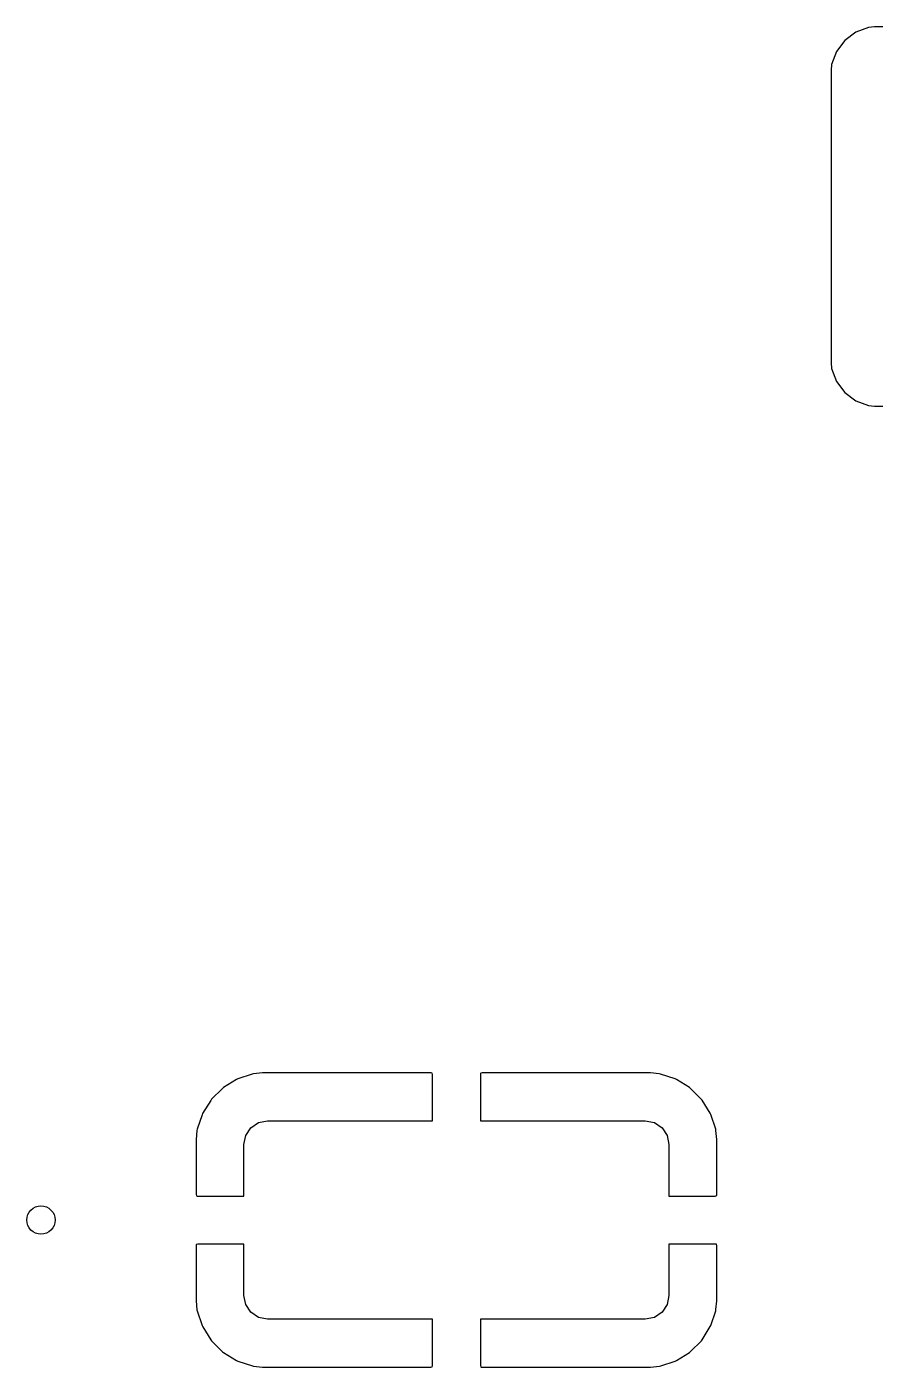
# Model space of a CAD drawing. Extents: x 1.82 to 8.48, y -4.98 to -0.82.
# Drawn here: x 3.847 to 4.201, y -2.173 to -1.614 of the extents above; entities that cross this region are included whole.
import ezdxf

# ---------------------------------------------------------------- set-up
doc = ezdxf.new("R2010")
doc.units = 0
doc.header["$MEASUREMENT"] = 0
doc.layers.add('BLACK', color=7, linetype='CONTINUOUS')

msp = doc.modelspace()

# ---------------------------------------------------------------- linework, layer by layer
at = {"layer": 'BLACK', "linetype": 'CONTINUOUS'}
for p, q in [((4.19841, -1.6141), (4.19304, -1.61612)), ((4.20086, -1.61384), (4.19841, -1.6141)), ((4.32276, -1.61384), (4.20086, -1.61384)), ((4.18845, -1.61956), (4.18502, -1.62415)), ((4.19304, -1.61612), (4.18845, -1.61956)), ((4.18502, -1.62415), (4.183, -1.62952)), ((4.183, -1.62952), (4.18274, -1.63196)), ((4.18274, -1.63196), (4.18274, -1.75386)), ((4.18274, -1.75386), (4.183, -1.75631)), ((4.183, -1.75631), (4.18502, -1.76168)), ((4.18502, -1.76168), (4.18845, -1.76627)), ((4.18845, -1.76627), (4.19304, -1.76971)), ((4.19304, -1.76971), (4.19841, -1.77172)), ((4.19841, -1.77172), (4.20086, -1.77199)), ((4.20086, -1.77199), (4.29372, -1.77199)), ((3.94143, -2.0504), (3.93536, -2.05242)), ((3.94196, -2.05029), (3.94143, -2.0504)), ((3.94572, -2.0499), (3.94196, -2.05029)), ((3.94598, -2.04988), (3.94572, -2.0499)), ((4.01604, -2.04988), (3.94598, -2.04988)), ((4.01634, -2.04995), (4.01604, -2.04988)), ((4.0164, -2.05), (4.01634, -2.04995)), ((4.01657, -2.0506), (4.0164, -2.05)), ((4.03664, -2.05011), (4.03657, -2.05042)), ((4.03657, -2.05042), (4.03657, -2.06988)), ((4.03669, -2.05006), (4.03664, -2.05011)), ((4.03729, -2.04988), (4.03669, -2.05006)), ((4.10717, -2.04988), (4.03729, -2.04988)), ((4.10742, -2.04989), (4.10717, -2.04988)), ((4.11114, -2.05028), (4.10742, -2.04989)), ((4.11166, -2.05039), (4.11114, -2.05028)), ((4.11774, -2.0524), (4.11166, -2.05039)), ((3.92942, -2.05603), (3.92897, -2.05638)), ((3.93484, -2.05267), (3.92942, -2.05603)), ((3.93536, -2.05242), (3.93484, -2.05267)), ((4.01657, -2.06988), (4.01657, -2.0506)), ((4.11826, -2.05264), (4.11774, -2.0524)), ((4.12369, -2.05599), (4.11826, -2.05264)), ((4.12414, -2.05635), (4.12369, -2.05599)), ((3.9241, -2.06135), (3.92076, -2.06678)), ((3.92446, -2.0609), (3.9241, -2.06135)), ((3.92897, -2.05638), (3.92446, -2.0609)), ((4.12866, -2.06086), (4.12414, -2.05635)), ((4.12901, -2.06131), (4.12866, -2.06086)), ((4.13237, -2.06673), (4.12901, -2.06131)), ((3.92076, -2.06678), (3.92051, -2.0673)), ((4.13261, -2.06725), (4.13237, -2.06673)), ((4.13464, -2.07332), (4.13261, -2.06725)), ((3.92051, -2.0673), (3.9185, -2.07337)), ((3.93874, -2.07596), (3.94087, -2.07276)), ((3.94087, -2.07276), (3.94407, -2.07063)), ((3.94407, -2.07063), (3.94783, -2.06988)), ((3.94783, -2.06988), (4.01657, -2.06988)), ((4.03657, -2.06988), (4.10531, -2.06988)), ((4.10531, -2.06988), (4.10908, -2.07063)), ((4.10908, -2.07063), (4.11227, -2.07276)), ((4.11227, -2.07276), (4.11441, -2.07596)), ((3.91801, -2.07762), (3.91799, -2.07787)), ((3.91799, -2.07787), (3.91799, -2.10051)), ((3.91839, -2.0739), (3.91801, -2.07762)), ((3.9185, -2.07337), (3.91839, -2.0739)), ((3.93799, -2.07972), (3.93874, -2.07596)), ((4.11441, -2.07596), (4.11516, -2.07972)), ((4.13475, -2.07385), (4.13464, -2.07332)), ((4.13514, -2.07761), (4.13475, -2.07385)), ((4.13516, -2.07787), (4.13514, -2.07761)), ((4.13516, -2.10069), (4.13516, -2.07787)), ((3.93799, -2.10122), (3.93799, -2.07972)), ((4.11516, -2.07972), (4.11516, -2.10122)), ((3.91799, -2.10051), (3.91817, -2.10111)), ((4.13509, -2.10099), (4.13516, -2.10069)), ((3.91817, -2.10111), (3.91822, -2.10115)), ((3.91822, -2.10115), (3.91853, -2.10122)), ((3.91853, -2.10122), (3.93799, -2.10122)), ((4.11516, -2.10122), (4.13444, -2.10122)), ((4.13444, -2.10122), (4.13504, -2.10104)), ((4.13504, -2.10104), (4.13509, -2.10099)), ((3.91806, -2.12145), (3.91799, -2.12175)), ((3.91799, -2.12175), (3.91799, -2.14457)), ((3.91811, -2.1214), (3.91806, -2.12145)), ((3.91871, -2.12122), (3.91811, -2.1214)), ((3.93799, -2.12122), (3.91871, -2.12122)), ((3.93799, -2.14272), (3.93799, -2.12122)), ((4.13462, -2.12122), (4.11516, -2.12122)), ((4.11516, -2.12122), (4.11516, -2.14272)), ((4.13493, -2.12129), (4.13462, -2.12122)), ((4.13498, -2.12133), (4.13493, -2.12129)), ((4.13516, -2.12193), (4.13498, -2.12133)), ((4.13516, -2.14457), (4.13516, -2.12193)), ((3.91799, -2.14457), (3.91801, -2.14483)), ((3.91801, -2.14483), (3.9184, -2.14859)), ((3.93874, -2.14648), (3.93799, -2.14272)), ((4.11516, -2.14272), (4.11441, -2.14648)), ((4.13476, -2.14854), (4.13514, -2.14483)), ((4.13514, -2.14483), (4.13516, -2.14457)), ((3.9184, -2.14859), (3.91851, -2.14912)), ((3.91851, -2.14912), (3.92053, -2.15519)), ((3.94087, -2.14968), (3.93874, -2.14648)), ((3.94407, -2.15181), (3.94087, -2.14968)), ((4.11227, -2.14968), (4.10908, -2.15181)), ((4.11441, -2.14648), (4.11227, -2.14968)), ((4.13264, -2.15514), (4.13465, -2.14907)), ((4.13465, -2.14907), (4.13476, -2.14854)), ((3.92053, -2.15519), (3.92078, -2.15571)), ((3.92078, -2.15571), (3.92414, -2.16113)), ((3.94783, -2.15256), (3.94407, -2.15181)), ((4.01657, -2.15256), (3.94783, -2.15256)), ((4.01657, -2.17203), (4.01657, -2.15256)), ((4.10531, -2.15256), (4.03657, -2.15256)), ((4.03657, -2.15256), (4.03657, -2.17185)), ((4.10908, -2.15181), (4.10531, -2.15256)), ((4.12905, -2.16109), (4.13239, -2.15566)), ((4.13239, -2.15566), (4.13264, -2.15514)), ((3.92414, -2.16113), (3.92449, -2.16158)), ((3.92449, -2.16158), (3.92901, -2.16609)), ((4.12418, -2.16606), (4.12869, -2.16154)), ((4.12869, -2.16154), (4.12905, -2.16109)), ((3.92901, -2.16609), (3.92946, -2.16645)), ((3.92946, -2.16645), (3.93489, -2.1698)), ((4.11831, -2.16977), (4.12373, -2.16641)), ((4.12373, -2.16641), (4.12418, -2.16606)), ((3.93489, -2.1698), (3.93541, -2.17004)), ((3.93541, -2.17004), (3.94148, -2.17205)), ((3.94148, -2.17205), (3.94201, -2.17217)), ((3.94201, -2.17217), (3.94573, -2.17255)), ((3.94573, -2.17255), (3.94598, -2.17256)), ((3.94598, -2.17256), (4.01586, -2.17256)), ((4.01586, -2.17256), (4.01646, -2.17238)), ((4.01646, -2.17238), (4.01651, -2.17233)), ((4.01651, -2.17233), (4.01657, -2.17203)), ((4.03657, -2.17185), (4.03675, -2.17245)), ((4.03675, -2.17245), (4.03681, -2.17249)), ((4.03681, -2.17249), (4.03711, -2.17256)), ((4.03711, -2.17256), (4.10717, -2.17256)), ((4.10717, -2.17256), (4.10743, -2.17255)), ((4.10743, -2.17255), (4.11119, -2.17216)), ((4.11119, -2.17216), (4.11172, -2.17204)), ((4.11172, -2.17204), (4.11779, -2.17002)), ((4.11779, -2.17002), (4.11831, -2.16977))]:
    msp.add_line(p, q, dxfattribs=at)
at = {"layer": 'BLACK'}
msp.add_circle((3.85335, -2.11122), 0.00591, dxfattribs=at)

doc.saveas('drawing.dxf')
